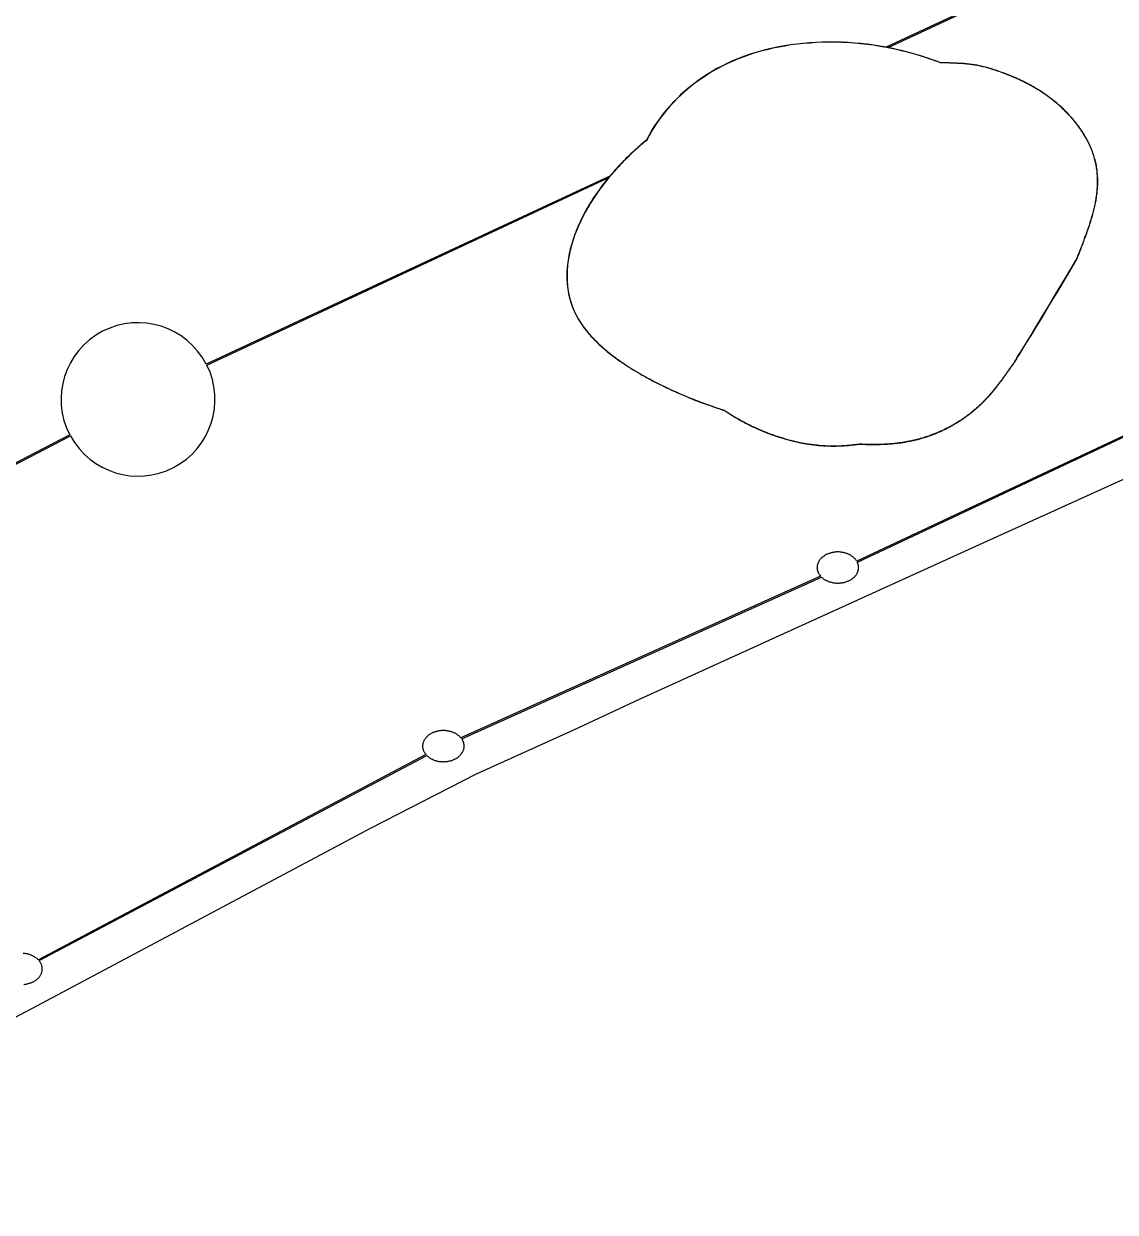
# Model space of a CAD drawing. Extents: x 12.24841 to 12.25249, y 41.79404 to 41.79717.
# Drawn here: x 12.2518731 to 12.251968, y 41.7953411 to 41.7954444 of the extents above; entities that cross this region are included whole.
import ezdxf

# ---------------------------------------------------------------- set-up
doc = ezdxf.new("R2010")
doc.units = 0
doc.layers.add('RM$', color=3, linetype='CONTINUOUS')

msp = doc.modelspace()

# ---------------------------------------------------------------- linework, layer by layer
at = {"layer": 'RM$'}
for points in [[(12.25212301, 41.79546635), (12.25201556, 41.79542598), (12.2520146, 41.79542558), (12.25195584, 41.79539894), (12.25192662, 41.79538563), (12.25192091, 41.79538297), (12.25191245, 41.79537913), (12.25190336, 41.79537447), (12.25187379, 41.79535875), (12.25184044, 41.79534106)], [(12.25197632, 41.79541212), (12.25194552, 41.79539764), (12.25194552, 41.79539764), (12.25194549, 41.79539769), (12.25194546, 41.79539773), (12.25194543, 41.79539777), (12.2519454, 41.79539781), (12.25194537, 41.79539785), (12.25194533, 41.79539789), (12.25194529, 41.79539793), (12.25194525, 41.79539796), (12.25194521, 41.795398), (12.25194517, 41.79539803), (12.25194513, 41.79539807), (12.25194508, 41.7953981), (12.25194503, 41.79539813), (12.25194498, 41.79539816), (12.25194493, 41.79539819), (12.25194488, 41.79539822), (12.25194483, 41.79539824), (12.25194478, 41.79539827), (12.25194472, 41.79539829), (12.25194467, 41.79539831), (12.25194461, 41.79539833), (12.25194455, 41.79539835), (12.25194449, 41.79539837), (12.25194443, 41.79539838), (12.25194437, 41.7953984), (12.25194431, 41.79539841), (12.25194425, 41.79539842), (12.25194419, 41.79539843), (12.25194413, 41.79539844), (12.25194406, 41.79539844), (12.251944, 41.79539845), (12.25194394, 41.79539845), (12.25194387, 41.79539845), (12.25194381, 41.79539845), (12.25194375, 41.79539845), (12.25194369, 41.79539844), (12.25194362, 41.79539844), (12.25194356, 41.79539843), (12.2519435, 41.79539842), (12.25194344, 41.79539841), (12.25194338, 41.7953984), (12.25194332, 41.79539838), (12.25194326, 41.79539837), (12.2519432, 41.79539835), (12.25194314, 41.79539833), (12.25194308, 41.79539831), (12.25194303, 41.79539829), (12.25194297, 41.79539827), (12.25194292, 41.79539825), (12.25194286, 41.79539822), (12.25194281, 41.79539819), (12.25194276, 41.79539816), (12.25194271, 41.79539814), (12.25194267, 41.7953981), (12.25194262, 41.79539807), (12.25194258, 41.79539804), (12.25194253, 41.795398), (12.25194249, 41.79539797), (12.25194245, 41.79539793), (12.25194241, 41.7953979), (12.25194238, 41.79539786), (12.25194234, 41.79539782), (12.25194231, 41.79539778), (12.25194228, 41.79539774), (12.25194225, 41.79539769), (12.25194222, 41.79539765), (12.2519422, 41.79539761), (12.25194218, 41.79539756), (12.25194216, 41.79539752), (12.25194214, 41.79539747), (12.25194212, 41.79539743), (12.25194211, 41.79539738), (12.25194209, 41.79539734), (12.25194208, 41.79539729), (12.25194208, 41.79539724), (12.25194207, 41.7953972), (12.25194207, 41.79539715), (12.25194207, 41.7953971), (12.25194207, 41.79539706), (12.25194207, 41.79539701), (12.25194207, 41.79539696), (12.25194208, 41.79539691), (12.25194209, 41.79539687), (12.2519421, 41.79539682), (12.25194212, 41.79539678), (12.25194213, 41.79539673), (12.25194215, 41.79539669), (12.25194217, 41.79539664), (12.25194219, 41.7953966), (12.25194222, 41.79539655), (12.25194225, 41.79539651), (12.25194227, 41.79539647), (12.2519423, 41.79539643), (12.25194237, 41.79539635), (12.25191112, 41.79538229), (12.25191109, 41.79538233), (12.25191105, 41.79538236), (12.25191102, 41.7953824), (12.25191098, 41.79538244), (12.25191094, 41.79538247), (12.25191089, 41.79538251), (12.25191085, 41.79538254), (12.2519108, 41.79538258), (12.25191076, 41.79538261), (12.25191071, 41.79538264), (12.25191066, 41.79538266), (12.25191061, 41.79538269), (12.25191055, 41.79538272), (12.2519105, 41.79538274), (12.25191044, 41.79538276), (12.25191039, 41.79538279), (12.25191033, 41.79538281), (12.25191027, 41.79538282), (12.25191021, 41.79538284), (12.25191015, 41.79538286), (12.25191009, 41.79538287), (12.25191003, 41.79538288), (12.25190997, 41.79538289), (12.25190991, 41.7953829), (12.25190985, 41.79538291), (12.25190979, 41.79538292), (12.25190972, 41.79538292), (12.25190966, 41.79538292), (12.2519096, 41.79538292), (12.25190953, 41.79538292), (12.25190947, 41.79538292), (12.25190941, 41.79538292), (12.25190935, 41.79538291), (12.25190928, 41.7953829), (12.25190922, 41.7953829), (12.25190916, 41.79538289), (12.2519091, 41.79538287), (12.25190904, 41.79538286), (12.25190898, 41.79538284), (12.25190892, 41.79538283), (12.25190886, 41.79538281), (12.25190881, 41.79538279), (12.25190875, 41.79538277), (12.25190869, 41.79538275), (12.25190864, 41.79538272), (12.25190859, 41.7953827), (12.25190854, 41.79538267), (12.25190849, 41.79538264), (12.25190844, 41.79538261), (12.25190839, 41.79538258), (12.25190834, 41.79538255), (12.2519083, 41.79538252), (12.25190825, 41.79538248), (12.25190821, 41.79538245), (12.25190817, 41.79538241), (12.25190814, 41.79538237), (12.2519081, 41.79538233), (12.25190806, 41.79538229), (12.25190803, 41.79538225), (12.251908, 41.79538221), (12.25190797, 41.79538217), (12.25190795, 41.79538213), (12.25190792, 41.79538208), (12.2519079, 41.79538204), (12.25190788, 41.795382), (12.25190786, 41.79538195), (12.25190784, 41.7953819), (12.25190783, 41.79538186), (12.25190782, 41.79538181), (12.25190781, 41.79538177), (12.2519078, 41.79538172), (12.25190779, 41.79538167), (12.25190779, 41.79538163), (12.25190779, 41.79538158), (12.25190779, 41.79538153), (12.25190779, 41.79538148), (12.2519078, 41.79538144), (12.2519078, 41.79538139), (12.25190781, 41.79538134), (12.25190783, 41.7953813), (12.25190784, 41.79538125), (12.25190786, 41.79538121), (12.25190787, 41.79538116), (12.25190789, 41.79538112), (12.25190792, 41.79538107), (12.25190794, 41.79538103), (12.25190797, 41.79538099), (12.251908, 41.79538094), (12.25190803, 41.7953809), (12.25190808, 41.79538084), (12.2518744, 41.795363), (12.25187436, 41.79536304), (12.25187432, 41.79536308), (12.25187428, 41.79536311), (12.25187424, 41.79536315), (12.25187419, 41.79536318), (12.25187415, 41.79536321), (12.2518741, 41.79536324), (12.25187405, 41.79536327), (12.251874, 41.7953633), (12.25187395, 41.79536333), (12.2518739, 41.79536335), (12.25187384, 41.79536338), (12.25187379, 41.7953634), (12.25187373, 41.79536342), (12.25187367, 41.79536344), (12.25187362, 41.79536346), (12.25187356, 41.79536348), (12.2518735, 41.79536349), (12.25187344, 41.79536351), (12.25187338, 41.79536352), (12.25187332, 41.79536353), (12.25187325, 41.79536354), (12.25187319, 41.79536355), (12.25187313, 41.79536355), (12.25187307, 41.79536356)], [(12.25187312, 41.79536087), (12.25187318, 41.79536087), (12.25187324, 41.79536088), (12.25187331, 41.79536089), (12.25187337, 41.7953609), (12.25187343, 41.79536091), (12.25187349, 41.79536093), (12.25187355, 41.79536094), (12.25187361, 41.79536096), (12.25187366, 41.79536098), (12.25187372, 41.795361), (12.25187378, 41.79536102), (12.25187383, 41.79536104), (12.25187389, 41.79536106), (12.25187394, 41.79536109), (12.25187399, 41.79536112), (12.25187404, 41.79536114), (12.25187409, 41.79536117), (12.25187414, 41.79536121), (12.25187418, 41.79536124), (12.25187423, 41.79536127), (12.25187427, 41.7953613), (12.25187431, 41.79536134), (12.25187435, 41.79536138), (12.25187439, 41.79536141), (12.25187443, 41.79536145), (12.25187446, 41.79536149), (12.2518745, 41.79536153), (12.25187453, 41.79536157), (12.25187455, 41.79536162), (12.25187458, 41.79536166), (12.25187461, 41.7953617), (12.25187463, 41.79536175), (12.25187465, 41.79536179), (12.25187467, 41.79536184), (12.25187468, 41.79536188), (12.2518747, 41.79536193), (12.25187471, 41.79536197), (12.25187472, 41.79536202), (12.25187473, 41.79536207), (12.25187473, 41.79536211), (12.25187474, 41.79536216), (12.25187474, 41.79536221), (12.25187474, 41.79536225), (12.25187474, 41.7953623), (12.25187473, 41.79536235), (12.25187472, 41.7953624), (12.25187471, 41.79536244), (12.2518747, 41.79536249), (12.25187469, 41.79536253), (12.25187467, 41.79536258), (12.25187465, 41.79536262), (12.25187463, 41.79536267), (12.25187461, 41.79536271), (12.25187459, 41.79536276), (12.25187456, 41.7953628), (12.25187453, 41.79536284), (12.25187447, 41.79536293), (12.25190815, 41.79538077), (12.25190815, 41.79538077), (12.25190821, 41.79538071), (12.25190825, 41.79538067), (12.25190829, 41.79538064), (12.25190833, 41.79538061), (12.25190838, 41.79538057), (12.25190843, 41.79538054), (12.25190848, 41.79538051), (12.25190853, 41.79538048), (12.25190858, 41.79538046), (12.25190863, 41.79538043), (12.25190869, 41.79538041), (12.25190874, 41.79538038), (12.2519088, 41.79538036), (12.25190885, 41.79538034), (12.25190891, 41.79538032), (12.25190897, 41.79538031), (12.25190903, 41.79538029), (12.25190909, 41.79538028), (12.25190915, 41.79538027), (12.25190921, 41.79538025), (12.25190927, 41.79538025), (12.25190934, 41.79538024), (12.2519094, 41.79538023), (12.25190946, 41.79538023), (12.25190952, 41.79538023), (12.25190959, 41.79538022), (12.25190965, 41.79538022), (12.25190971, 41.79538023), (12.25190978, 41.79538023), (12.25190984, 41.79538024), (12.2519099, 41.79538024), (12.25190996, 41.79538025), (12.25191002, 41.79538026), (12.25191008, 41.79538028), (12.25191014, 41.79538029), (12.2519102, 41.7953803), (12.25191026, 41.79538032), (12.25191032, 41.79538034), (12.25191038, 41.79538036), (12.25191043, 41.79538038), (12.25191049, 41.7953804), (12.25191054, 41.79538043), (12.2519106, 41.79538045), (12.25191065, 41.79538048), (12.2519107, 41.79538051), (12.25191075, 41.79538054), (12.2519108, 41.79538057), (12.25191084, 41.7953806), (12.25191089, 41.79538063), (12.25191093, 41.79538067), (12.25191097, 41.7953807), (12.25191101, 41.79538074), (12.25191105, 41.79538078), (12.25191108, 41.79538082), (12.25191112, 41.79538086), (12.25191115, 41.7953809), (12.25191118, 41.79538094), (12.25191121, 41.79538098), (12.25191124, 41.79538102), (12.25191126, 41.79538106), (12.25191129, 41.79538111), (12.25191131, 41.79538115), (12.25191132, 41.7953812), (12.25191134, 41.79538124), (12.25191136, 41.79538129), (12.25191137, 41.79538134), (12.25191138, 41.79538138), (12.25191139, 41.79538143), (12.25191139, 41.79538148), (12.25191139, 41.79538152), (12.2519114, 41.79538157), (12.2519114, 41.79538162), (12.25191139, 41.79538166), (12.25191139, 41.79538171), (12.25191138, 41.79538176), (12.25191137, 41.7953818), (12.25191136, 41.79538185), (12.25191134, 41.7953819), (12.25191133, 41.79538194), (12.25191131, 41.79538199), (12.25191129, 41.79538203), (12.25191127, 41.79538208), (12.25191124, 41.79538212), (12.25191122, 41.79538216), (12.25191119, 41.79538221), (12.25194244, 41.79539627), (12.25194248, 41.79539623), (12.25194253, 41.7953962), (12.25194257, 41.79539616), (12.25194261, 41.79539613), (12.25194266, 41.7953961), (12.25194271, 41.79539607), (12.25194275, 41.79539604), (12.2519428, 41.79539601), (12.25194286, 41.79539598), (12.25194291, 41.79539596), (12.25194296, 41.79539593), (12.25194302, 41.79539591), (12.25194307, 41.79539589), (12.25194313, 41.79539587), (12.25194319, 41.79539585), (12.25194325, 41.79539583), (12.25194331, 41.79539582), (12.25194337, 41.7953958), (12.25194343, 41.79539579), (12.25194349, 41.79539578), (12.25194355, 41.79539577), (12.25194361, 41.79539576), (12.25194368, 41.79539576), (12.25194374, 41.79539575), (12.2519438, 41.79539575), (12.25194386, 41.79539575), (12.25194393, 41.79539575), (12.25194399, 41.79539575), (12.25194405, 41.79539576), (12.25194412, 41.79539576), (12.25194418, 41.79539577), (12.25194424, 41.79539578), (12.2519443, 41.79539579), (12.25194436, 41.7953958), (12.25194442, 41.79539581), (12.25194448, 41.79539583), (12.25194454, 41.79539585), (12.2519446, 41.79539586), (12.25194466, 41.79539588), (12.25194471, 41.7953959), (12.25194477, 41.79539593), (12.25194482, 41.79539595), (12.25194487, 41.79539598), (12.25194493, 41.795396), (12.25194498, 41.79539603), (12.25194503, 41.79539606), (12.25194507, 41.79539609), (12.25194512, 41.79539612), (12.25194516, 41.79539616), (12.25194521, 41.79539619), (12.25194525, 41.79539623), (12.25194529, 41.79539626), (12.25194533, 41.7953963), (12.25194536, 41.79539634), (12.2519454, 41.79539638), (12.25194543, 41.79539642), (12.25194546, 41.79539646), (12.25194549, 41.7953965), (12.25194552, 41.79539655), (12.25194554, 41.79539659), (12.25194556, 41.79539663), (12.25194558, 41.79539668), (12.2519456, 41.79539672), (12.25194562, 41.79539677), (12.25194563, 41.79539681), (12.25194565, 41.79539686), (12.25194566, 41.79539691), (12.25194566, 41.79539695), (12.25194567, 41.795397), (12.25194567, 41.79539705), (12.25194567, 41.79539709), (12.25194567, 41.79539714), (12.25194567, 41.79539719), (12.25194566, 41.79539724), (12.25194566, 41.79539728), (12.25194565, 41.79539733), (12.25194564, 41.79539738), (12.25194562, 41.79539742), (12.25194561, 41.79539747), (12.25194559, 41.79539751), (12.25194557, 41.79539756), (12.25197637, 41.79541204)]]:
    msp.add_lwpolyline(points, dxfattribs=at)
for points in [[(12.25198292, 41.79545856), (12.25194807, 41.79544232), (12.25194752, 41.79544242), (12.25194697, 41.79544251), (12.25194642, 41.79544258), (12.25194586, 41.79544264), (12.2519453, 41.79544269), (12.25194474, 41.79544273), (12.25194419, 41.79544276), (12.25194363, 41.79544277), (12.25194307, 41.79544278), (12.25194252, 41.79544277), (12.25194196, 41.79544274), (12.25194141, 41.79544271), (12.25194086, 41.79544266), (12.25194032, 41.7954426), (12.25193978, 41.79544253), (12.25193925, 41.79544245), (12.25193872, 41.79544235), (12.25193819, 41.79544224), (12.25193767, 41.79544212), (12.25193716, 41.79544199), (12.25193666, 41.79544184), (12.25193616, 41.79544168), (12.25193567, 41.79544151), (12.25193519, 41.79544132), (12.25193472, 41.79544113), (12.25193426, 41.79544092), (12.25193381, 41.79544069), (12.25193337, 41.79544046), (12.25193294, 41.79544021), (12.25193252, 41.79543996), (12.25193211, 41.79543969), (12.25193171, 41.79543941), (12.25193133, 41.79543912), (12.25193095, 41.79543883), (12.25193059, 41.79543852), (12.25193024, 41.79543821), (12.2519299, 41.79543788), (12.25192957, 41.79543755), (12.25192926, 41.79543721), (12.25192896, 41.79543686), (12.25192867, 41.79543651), (12.2519284, 41.79543614), (12.25192814, 41.79543578), (12.25192789, 41.7954354), (12.25192766, 41.79543502), (12.25192744, 41.79543463), (12.25192724, 41.79543424), (12.25192709, 41.79543412), (12.25192693, 41.79543399), (12.25192678, 41.79543386), (12.25192663, 41.79543373), (12.25192649, 41.7954336), (12.25192634, 41.79543347), (12.25192619, 41.79543334), (12.25192605, 41.79543321), (12.25192591, 41.79543308), (12.25192577, 41.79543294), (12.25192563, 41.79543281), (12.25192549, 41.79543267), (12.25192535, 41.79543254), (12.25192522, 41.7954324), (12.25192508, 41.79543226), (12.25192495, 41.79543212), (12.25192482, 41.79543198), (12.25192469, 41.79543184), (12.25192456, 41.7954317), (12.25192443, 41.79543156), (12.25192431, 41.79543142), (12.25192418, 41.79543127), (12.25192406, 41.79543113), (12.25188898, 41.79541478, 1), (12.25187712, 41.79540862), (12.25179273, 41.79536476)], [(12.25179281, 41.79536468), (12.25187719, 41.79540854, 0.983463), (12.25188904, 41.7954147), (12.25192392, 41.79543096), (12.25192378, 41.79543079), (12.25192365, 41.79543063), (12.25192352, 41.79543046), (12.2519234, 41.7954303), (12.25192327, 41.79543013), (12.25192315, 41.79542996), (12.25192303, 41.79542979), (12.25192291, 41.79542962), (12.25192279, 41.79542945), (12.25192268, 41.79542928), (12.25192256, 41.79542911), (12.25192245, 41.79542894), (12.25192235, 41.79542876), (12.25192224, 41.79542859), (12.25192214, 41.79542841), (12.25192204, 41.79542824), (12.25192194, 41.79542806), (12.25192184, 41.79542788), (12.25192175, 41.7954277), (12.25192166, 41.79542752), (12.25192157, 41.79542734), (12.25192148, 41.79542716), (12.2519214, 41.79542698), (12.25192132, 41.7954268), (12.25192124, 41.79542662), (12.25192116, 41.79542644), (12.25192109, 41.79542625), (12.25192102, 41.79542607), (12.25192095, 41.79542588), (12.25192089, 41.7954257), (12.25192083, 41.79542551), (12.25192077, 41.79542532), (12.25192072, 41.79542514), (12.25192066, 41.79542495), (12.25192062, 41.79542476), (12.25192057, 41.79542457), (12.25192053, 41.79542438), (12.25192049, 41.79542419), (12.25192046, 41.795424), (12.25192043, 41.79542381), (12.2519204, 41.79542362), (12.25192038, 41.79542343), (12.25192036, 41.79542324), (12.25192034, 41.79542305), (12.25192033, 41.79542286), (12.25192032, 41.79542267), (12.25192032, 41.79542248), (12.25192032, 41.79542228), (12.25192033, 41.79542209), (12.25192034, 41.7954219), (12.25192036, 41.79542171), (12.25192038, 41.79542152), (12.2519204, 41.79542133), (12.25192043, 41.79542114), (12.25192046, 41.79542095), (12.2519205, 41.79542076), (12.25192055, 41.79542057), (12.2519206, 41.79542038), (12.25192065, 41.79542019), (12.25192072, 41.79542001), (12.25192078, 41.79541982), (12.25192085, 41.79541964), (12.25192093, 41.79541946), (12.25192101, 41.79541927), (12.2519211, 41.79541909), (12.25192119, 41.79541892), (12.25192129, 41.79541874), (12.2519214, 41.79541856), (12.25192151, 41.79541839), (12.25192162, 41.79541822), (12.25192174, 41.79541805), (12.25192187, 41.79541788), (12.25192199, 41.79541772), (12.25192213, 41.79541755), (12.25192227, 41.79541739), (12.25192241, 41.79541723), (12.25192255, 41.79541708), (12.2519227, 41.79541692), (12.25192286, 41.79541677), (12.25192301, 41.79541661), (12.25192317, 41.79541646), (12.25192333, 41.79541632), (12.2519235, 41.79541617), (12.25192367, 41.79541603), (12.25192384, 41.79541588), (12.25192401, 41.79541574), (12.25192419, 41.7954156), (12.25192437, 41.79541547), (12.25192455, 41.79541533), (12.25192473, 41.7954152), (12.25192492, 41.79541507), (12.25192511, 41.79541494), (12.2519253, 41.79541481), (12.25192549, 41.79541468), (12.25192568, 41.79541455), (12.25192588, 41.79541443), (12.25192607, 41.79541431), (12.25192627, 41.79541419), (12.25192647, 41.79541407), (12.25192667, 41.79541395), (12.25192688, 41.79541383), (12.25192708, 41.79541372), (12.25192729, 41.7954136), (12.2519275, 41.79541349), (12.25192771, 41.79541338), (12.25192792, 41.79541327), (12.25192812, 41.79541316), (12.25192833, 41.79541306), (12.25192855, 41.79541295), (12.25192876, 41.79541285), (12.25192898, 41.79541274), (12.2519292, 41.79541264), (12.25192943, 41.79541253), (12.25192965, 41.79541243), (12.25192988, 41.79541233), (12.2519301, 41.79541223), (12.25193031, 41.79541214), (12.25193052, 41.79541205), (12.25193071, 41.79541197), (12.2519309, 41.79541189), (12.25193108, 41.79541182), (12.25193126, 41.79541175), (12.25193143, 41.79541168), (12.2519316, 41.79541161), (12.25193178, 41.79541155), (12.25193195, 41.79541148), (12.25193213, 41.79541141), (12.25193231, 41.79541135), (12.2519325, 41.79541128), (12.25193268, 41.79541122), (12.25193286, 41.79541115), (12.25193305, 41.79541109), (12.25193324, 41.79541102), (12.25193342, 41.79541096), (12.25193361, 41.7954109), (12.2519338, 41.79541084), (12.25193399, 41.79541078), (12.25193407, 41.79541072), (12.25193415, 41.79541067), (12.25193423, 41.79541062), (12.25193431, 41.79541057), (12.25193439, 41.79541051), (12.25193448, 41.79541046), (12.25193456, 41.79541041), (12.25193464, 41.79541036), (12.25193473, 41.79541031), (12.25193481, 41.79541026), (12.2519349, 41.7954102), (12.25193498, 41.79541015), (12.25193507, 41.7954101), (12.25193515, 41.79541006), (12.25193524, 41.79541001), (12.25193532, 41.79540996), (12.25193541, 41.79540991), (12.2519355, 41.79540986), (12.25193558, 41.79540981), (12.25193567, 41.79540977), (12.25193576, 41.79540972), (12.25193585, 41.79540967), (12.25193594, 41.79540963), (12.25193603, 41.79540958), (12.25193612, 41.79540954), (12.25193621, 41.79540949), (12.2519363, 41.79540945), (12.25193639, 41.7954094), (12.25193648, 41.79540936), (12.25193657, 41.79540932), (12.25193666, 41.79540927), (12.25193675, 41.79540923), (12.25193685, 41.79540919), (12.25193694, 41.79540915), (12.25193703, 41.79540911), (12.25193713, 41.79540907), (12.25193722, 41.79540903), (12.25193731, 41.79540899), (12.25193741, 41.79540895), (12.2519375, 41.79540891), (12.2519376, 41.79540887), (12.25193769, 41.79540883), (12.25193779, 41.7954088), (12.25193788, 41.79540876), (12.25193798, 41.79540872), (12.25193808, 41.79540869), (12.25193818, 41.79540865), (12.25193827, 41.79540862), (12.25193837, 41.79540858), (12.25193847, 41.79540855), (12.25193857, 41.79540851), (12.25193867, 41.79540848), (12.25193876, 41.79540845), (12.25193886, 41.79540842), (12.25193896, 41.79540839), (12.25193906, 41.79540836), (12.25193916, 41.79540833), (12.25193926, 41.7954083), (12.25193936, 41.79540827), (12.25193947, 41.79540824), (12.25193957, 41.79540821), (12.25193967, 41.79540818), (12.25193977, 41.79540816), (12.25193987, 41.79540813), (12.25193998, 41.79540811), (12.25194008, 41.79540808), (12.25194018, 41.79540806), (12.25194029, 41.79540803), (12.25194039, 41.79540801), (12.25194049, 41.79540799), (12.2519406, 41.79540797), (12.2519407, 41.79540795), (12.2519408, 41.79540793), (12.25194091, 41.79540791), (12.25194101, 41.79540789), (12.25194112, 41.79540787), (12.25194123, 41.79540786), (12.25194133, 41.79540784), (12.25194144, 41.79540782), (12.25194154, 41.79540781), (12.25194165, 41.7954078), (12.25194176, 41.79540778), (12.25194186, 41.79540777), (12.25194197, 41.79540776), (12.25194208, 41.79540775), (12.25194219, 41.79540774), (12.25194229, 41.79540773), (12.2519424, 41.79540772), (12.25194251, 41.79540771), (12.25194262, 41.7954077), (12.25194273, 41.7954077), (12.25194283, 41.79540769), (12.25194294, 41.79540769), (12.25194305, 41.79540768), (12.25194316, 41.79540768), (12.25194327, 41.79540768), (12.25194337, 41.79540768), (12.25194348, 41.79540768), (12.25194359, 41.79540768), (12.2519437, 41.79540768), (12.25194381, 41.79540768), (12.25194392, 41.79540768), (12.25194402, 41.79540769), (12.25194413, 41.79540769), (12.25194424, 41.7954077), (12.25194435, 41.7954077), (12.25194446, 41.79540771), (12.25194456, 41.79540772), (12.25194467, 41.79540773), (12.25194478, 41.79540773), (12.25194489, 41.79540774), (12.25194499, 41.79540775), (12.2519451, 41.79540777), (12.25194521, 41.79540778), (12.25194532, 41.79540779), (12.25194542, 41.7954078), (12.25194553, 41.79540782), (12.25194564, 41.79540783), (12.25194574, 41.79540785), (12.25194583, 41.79540784), (12.25194592, 41.79540784), (12.25194601, 41.79540783), (12.2519461, 41.79540783), (12.25194619, 41.79540782), (12.25194628, 41.79540782), (12.25194637, 41.79540782), (12.25194646, 41.79540781), (12.25194655, 41.79540781), (12.25194664, 41.79540781), (12.25194673, 41.79540781), (12.25194682, 41.79540781), (12.25194691, 41.79540781), (12.251947, 41.79540781), (12.25194709, 41.79540781), (12.25194718, 41.79540781), (12.25194727, 41.79540781), (12.25194736, 41.79540781), (12.25194745, 41.79540781), (12.25194754, 41.79540782), (12.25194763, 41.79540782), (12.25194772, 41.79540782), (12.25194781, 41.79540783), (12.2519479, 41.79540783), (12.25194799, 41.79540784), (12.25194808, 41.79540784), (12.25194817, 41.79540785), (12.25194826, 41.79540785), (12.25194835, 41.79540786), (12.25194844, 41.79540787), (12.25194853, 41.79540788), (12.25194862, 41.79540788), (12.25194871, 41.79540789), (12.25194879, 41.7954079), (12.25194888, 41.79540791), (12.25194897, 41.79540792), (12.25194906, 41.79540793), (12.25194915, 41.79540794), (12.25194924, 41.79540796), (12.25194933, 41.79540797), (12.25194942, 41.79540798), (12.25194951, 41.79540799), (12.25194959, 41.79540801), (12.25194968, 41.79540802), (12.25194977, 41.79540804), (12.25194986, 41.79540805), (12.25194994, 41.79540807), (12.25195003, 41.79540809), (12.25195012, 41.7954081), (12.25195021, 41.79540812), (12.25195029, 41.79540814), (12.25195038, 41.79540816), (12.25195047, 41.79540818), (12.25195055, 41.7954082), (12.25195064, 41.79540822), (12.25195072, 41.79540824), (12.25195081, 41.79540826), (12.25195089, 41.79540828), (12.25195098, 41.7954083), (12.25195106, 41.79540833), (12.25195115, 41.79540835), (12.25195123, 41.79540838), (12.25195132, 41.7954084), (12.2519514, 41.79540843), (12.25195148, 41.79540845), (12.25195156, 41.79540848), (12.25195165, 41.79540851), (12.25195173, 41.79540853), (12.25195181, 41.79540856), (12.25195189, 41.79540859), (12.25195197, 41.79540862), (12.25195205, 41.79540865), (12.25195213, 41.79540868), (12.25195221, 41.79540871), (12.25195229, 41.79540874), (12.25195237, 41.79540878), (12.25195245, 41.79540881), (12.25195253, 41.79540884), (12.25195261, 41.79540887), (12.25195269, 41.79540891), (12.25195277, 41.79540894), (12.25195284, 41.79540898), (12.25195292, 41.79540901), (12.251953, 41.79540905), (12.25195307, 41.79540908), (12.25195315, 41.79540912), (12.25195322, 41.79540916), (12.2519533, 41.7954092), (12.25195337, 41.79540923), (12.25195345, 41.79540927), (12.25195352, 41.79540931), (12.25195359, 41.79540935), (12.25195367, 41.79540939), (12.25195374, 41.79540943), (12.25195381, 41.79540947), (12.25195388, 41.79540951), (12.25195395, 41.79540955), (12.25195403, 41.79540959), (12.2519541, 41.79540964), (12.25195417, 41.79540968), (12.25195424, 41.79540972), (12.25195431, 41.79540976), (12.25195437, 41.79540981), (12.25195444, 41.79540985), (12.25195451, 41.79540989), (12.25195458, 41.79540994), (12.25195465, 41.79540998), (12.25195471, 41.79541003), (12.25195478, 41.79541007), (12.25195485, 41.79541012), (12.25195491, 41.79541017), (12.25195498, 41.79541021), (12.25195504, 41.79541026), (12.25195511, 41.79541031), (12.25195517, 41.79541036), (12.25195523, 41.7954104), (12.2519553, 41.79541045), (12.25195536, 41.7954105), (12.25195542, 41.79541055), (12.25195548, 41.7954106), (12.25195555, 41.79541065), (12.25195561, 41.7954107), (12.25195567, 41.79541075), (12.25195573, 41.7954108), (12.25195579, 41.79541085), (12.25195585, 41.7954109), (12.25195591, 41.79541095), (12.25195596, 41.795411), (12.25195602, 41.79541105), (12.25195608, 41.7954111), (12.25195614, 41.79541116), (12.25195619, 41.79541121), (12.25195625, 41.79541126), (12.25195631, 41.79541131), (12.25195636, 41.79541137), (12.25195642, 41.79541142), (12.25195647, 41.79541147), (12.25195653, 41.79541153), (12.25195658, 41.79541158), (12.25195663, 41.79541164), (12.25195669, 41.79541169), (12.25195674, 41.79541175), (12.25195679, 41.7954118), (12.25195684, 41.79541186), (12.25195689, 41.79541191), (12.25195694, 41.79541197), (12.25195699, 41.79541202), (12.25195704, 41.79541208), (12.25195709, 41.79541214), (12.25195714, 41.79541219), (12.25195719, 41.79541225), (12.25195724, 41.79541231), (12.25195729, 41.79541236), (12.25195734, 41.79541242), (12.25195739, 41.79541248), (12.25195743, 41.79541254), (12.25195748, 41.79541259), (12.25195753, 41.79541265), (12.25195757, 41.79541271), (12.25195762, 41.79541277), (12.25195767, 41.79541282), (12.25195771, 41.79541288), (12.25195776, 41.79541294), (12.2519578, 41.795413), (12.25195785, 41.79541306), (12.25195789, 41.79541312), (12.25195793, 41.79541317), (12.25195798, 41.79541323), (12.25195802, 41.79541329), (12.25195807, 41.79541335), (12.25195811, 41.79541341), (12.25195815, 41.79541347), (12.2519582, 41.79541353), (12.25195824, 41.79541359), (12.25195828, 41.79541365), (12.25195833, 41.79541371), (12.25195837, 41.79541377), (12.25195841, 41.79541383), (12.25195845, 41.79541388), (12.2519585, 41.79541394), (12.25195854, 41.795414), (12.25195858, 41.79541406), (12.25195862, 41.79541412), (12.25195867, 41.79541418), (12.25195871, 41.79541424), (12.25195875, 41.7954143), (12.25195879, 41.79541436), (12.25195883, 41.79541442), (12.25195888, 41.79541448), (12.25195892, 41.79541454), (12.25195896, 41.7954146), (12.251959, 41.79541466), (12.25195905, 41.79541472), (12.25195909, 41.79541478), (12.25195913, 41.79541484), (12.25195917, 41.7954149), (12.25195921, 41.79541496), (12.25195926, 41.79541502), (12.2519593, 41.79541508), (12.25195934, 41.79541514), (12.25195937, 41.7954152), (12.2519594, 41.79541526), (12.25195943, 41.79541533), (12.25195958, 41.79541555), (12.25195977, 41.79541584), (12.25196, 41.79541622), (12.2519603, 41.7954167), (12.25196066, 41.79541729), (12.25196109, 41.795418), (12.25196161, 41.79541885), (12.25196221, 41.79541986), (12.25196291, 41.79542103), (12.25196371, 41.79542238), (12.25196463, 41.79542392), (12.25196467, 41.79542404), (12.25196472, 41.79542416), (12.25196477, 41.79542427), (12.25196481, 41.79542439), (12.25196486, 41.79542451), (12.2519649, 41.79542463), (12.25196495, 41.79542474), (12.251965, 41.79542486), (12.25196504, 41.79542498), (12.25196509, 41.79542509), (12.25196513, 41.79542521), (12.25196518, 41.79542533), (12.25196522, 41.79542544), (12.25196527, 41.79542556), (12.25196531, 41.79542568), (12.25196535, 41.7954258), (12.2519654, 41.79542591), (12.25196544, 41.79542603), (12.25196548, 41.79542615), (12.25196553, 41.79542627), (12.25196557, 41.79542638), (12.25196561, 41.7954265), (12.25196565, 41.79542662), (12.25196569, 41.79542674), (12.25196573, 41.79542686), (12.25196577, 41.79542698), (12.2519658, 41.7954271), (12.25196584, 41.79542722), (12.25196588, 41.79542734), (12.25196591, 41.79542746), (12.25196595, 41.79542758), (12.25196598, 41.7954277), (12.25196602, 41.79542782), (12.25196605, 41.79542794), (12.25196608, 41.79542806), (12.25196611, 41.79542818), (12.25196614, 41.7954283), (12.25196617, 41.79542842), (12.2519662, 41.79542854), (12.25196622, 41.79542866), (12.25196625, 41.79542878), (12.25196627, 41.7954289), (12.25196629, 41.79542902), (12.25196631, 41.79542914), (12.25196633, 41.79542927), (12.25196635, 41.79542939), (12.25196637, 41.79542951), (12.25196638, 41.79542963), (12.2519664, 41.79542975), (12.25196641, 41.79542987), (12.25196642, 41.79542999), (12.25196643, 41.79543012), (12.25196644, 41.79543024), (12.25196644, 41.79543036), (12.25196645, 41.79543048), (12.25196645, 41.7954306), (12.25196645, 41.79543073), (12.25196645, 41.79543085), (12.25196644, 41.79543097), (12.25196644, 41.79543109), (12.25196643, 41.79543121), (12.25196642, 41.79543134), (12.25196641, 41.79543146), (12.2519664, 41.79543158), (12.25196638, 41.7954317), (12.25196636, 41.79543182), (12.25196634, 41.79543194), (12.25196632, 41.79543206), (12.2519663, 41.79543218), (12.25196627, 41.7954323), (12.25196624, 41.79543242), (12.25196621, 41.79543254), (12.25196618, 41.79543266), (12.25196615, 41.79543278), (12.25196611, 41.7954329), (12.25196607, 41.79543302), (12.25196603, 41.79543314), (12.25196599, 41.79543325), (12.25196594, 41.79543337), (12.2519659, 41.79543349), (12.25196585, 41.79543361), (12.2519658, 41.79543372), (12.25196574, 41.79543384), (12.25196569, 41.79543395), (12.25196563, 41.79543407), (12.25196557, 41.79543418), (12.25196551, 41.7954343), (12.25196545, 41.79543441), (12.25196539, 41.79543452), (12.25196532, 41.79543464), (12.25196526, 41.79543475), (12.25196519, 41.79543486), (12.25196512, 41.79543497), (12.25196505, 41.79543508), (12.25196497, 41.79543519), (12.2519649, 41.7954353), (12.25196482, 41.7954354), (12.25196474, 41.79543551), (12.25196466, 41.79543562), (12.25196458, 41.79543572), (12.25196449, 41.79543583), (12.25196441, 41.79543593), (12.25196432, 41.79543604), (12.25196423, 41.79543614), (12.25196415, 41.79543624), (12.25196405, 41.79543634), (12.25196396, 41.79543644), (12.25196387, 41.79543654), (12.25196377, 41.79543664), (12.25196367, 41.79543674), (12.25196358, 41.79543684), (12.25196348, 41.79543694), (12.25196337, 41.79543703), (12.25196327, 41.79543713), (12.25196317, 41.79543722), (12.25196306, 41.79543731), (12.25196296, 41.79543741), (12.25196285, 41.7954375), (12.25196274, 41.79543759), (12.25196263, 41.79543768), (12.25196252, 41.79543776), (12.2519624, 41.79543785), (12.25196229, 41.79543794), (12.25196217, 41.79543802), (12.25196206, 41.79543811), (12.25196194, 41.79543819), (12.25196182, 41.79543828), (12.2519617, 41.79543836), (12.25196158, 41.79543844), (12.25196145, 41.79543852), (12.25196133, 41.7954386), (12.2519612, 41.79543867), (12.25196108, 41.79543875), (12.25196095, 41.79543883), (12.25196082, 41.7954389), (12.25196069, 41.79543898), (12.25196056, 41.79543905), (12.25196042, 41.79543912), (12.25196029, 41.79543919), (12.25196016, 41.79543926), (12.25196002, 41.79543933), (12.25195989, 41.79543939), (12.25195975, 41.79543946), (12.25195961, 41.79543952), (12.25195947, 41.79543959), (12.25195933, 41.79543965), (12.25195919, 41.79543971), (12.25195905, 41.79543977), (12.25195891, 41.79543983), (12.25195876, 41.79543989), (12.25195862, 41.79543995), (12.25195847, 41.79544), (12.25195833, 41.79544006), (12.25195818, 41.79544011), (12.25195804, 41.79544016), (12.25195789, 41.79544022), (12.25195774, 41.79544027), (12.25195759, 41.79544032), (12.25195744, 41.79544037), (12.25195729, 41.79544041), (12.25195714, 41.79544046), (12.25195699, 41.79544051), (12.25195684, 41.79544055), (12.25195668, 41.79544059), (12.25195651, 41.79544063), (12.25195634, 41.79544067), (12.25195616, 41.79544071), (12.25195597, 41.79544075), (12.25195577, 41.79544078), (12.25195555, 41.79544081), (12.25195532, 41.79544084), (12.25195508, 41.79544087), (12.25195481, 41.7954409), (12.25195453, 41.79544092), (12.25195423, 41.79544094), (12.25195391, 41.79544095), (12.25195356, 41.79544097), (12.25195319, 41.79544098), (12.2519528, 41.79544098), (12.2519524, 41.79544113), (12.25195199, 41.79544127), (12.25195159, 41.79544141), (12.25195118, 41.79544154), (12.25195077, 41.79544167), (12.25195035, 41.79544179), (12.25194993, 41.7954419), (12.25194951, 41.79544201), (12.25194909, 41.79544211), (12.25194866, 41.7954422), (12.25194824, 41.79544229), (12.25198296, 41.79545847)]]:
    msp.add_lwpolyline(points, format="xyb", dxfattribs=at)
msp.add_lwpolyline([(12.25194809, 41.79544231), (12.25194754, 41.7954424), (12.25194698, 41.79544249), (12.25194643, 41.79544257), (12.25194587, 41.79544263), (12.25194532, 41.79544268), (12.25194476, 41.79544272), (12.2519442, 41.79544274), (12.25194364, 41.79544276), (12.25194308, 41.79544276), (12.25194253, 41.79544275), (12.25194198, 41.79544273), (12.25194143, 41.79544269), (12.25194088, 41.79544265), (12.25194033, 41.79544259), (12.25193979, 41.79544252), (12.25193926, 41.79544243), (12.25193873, 41.79544234), (12.25193821, 41.79544223), (12.25193769, 41.79544211), (12.25193718, 41.79544197), (12.25193667, 41.79544183), (12.25193618, 41.79544167), (12.25193569, 41.79544149), (12.25193521, 41.79544131), (12.25193474, 41.79544111), (12.25193428, 41.7954409), (12.25193383, 41.79544068), (12.25193339, 41.79544044), (12.25193296, 41.7954402), (12.25193254, 41.79543994), (12.25193213, 41.79543967), (12.25193173, 41.7954394), (12.25193134, 41.79543911), (12.25193097, 41.79543881), (12.2519306, 41.79543851), (12.25193025, 41.79543819), (12.25192991, 41.79543787), (12.25192958, 41.79543753), (12.25192927, 41.79543719), (12.25192897, 41.79543685), (12.25192868, 41.79543649), (12.25192841, 41.79543613), (12.25192803, 41.79543557), (12.25192779, 41.7954352), (12.25192767, 41.79543501), (12.25192756, 41.79543481), (12.25192746, 41.79543462), (12.25192732, 41.79543435), (12.25192725, 41.79543423), (12.25192695, 41.79543398), (12.25192665, 41.79543372), (12.2519265, 41.79543359), (12.25192635, 41.79543346), (12.25192621, 41.79543333), (12.25192606, 41.79543319), (12.25192592, 41.79543306), (12.25192578, 41.79543293), (12.25192564, 41.79543279), (12.2519255, 41.79543266), (12.25192536, 41.79543252), (12.25192523, 41.79543238), (12.25192509, 41.79543225), (12.25192496, 41.79543211), (12.25192483, 41.79543197), (12.2519247, 41.79543183), (12.25192457, 41.79543169), (12.25192445, 41.79543154), (12.25192432, 41.7954314), (12.2519242, 41.79543126), (12.25192407, 41.79543111), (12.2519238, 41.79543078), (12.25192367, 41.79543061), (12.25192354, 41.79543045), (12.25192341, 41.79543028), (12.25192328, 41.79543011), (12.25192316, 41.79542995), (12.25192304, 41.79542978), (12.25192292, 41.79542961), (12.2519228, 41.79542944), (12.25192269, 41.79542927), (12.25192258, 41.79542909), (12.25192247, 41.79542892), (12.25192236, 41.79542875), (12.25192225, 41.79542857), (12.25192215, 41.7954284), (12.25192205, 41.79542822), (12.25192195, 41.79542804), (12.25192185, 41.79542787), (12.25192176, 41.79542769), (12.25192167, 41.79542751), (12.25192158, 41.79542733), (12.2519215, 41.79542715), (12.25192141, 41.79542697), (12.25192133, 41.79542679), (12.25192125, 41.7954266), (12.25192118, 41.79542642), (12.2519211, 41.79542624), (12.25192103, 41.79542605), (12.25192097, 41.79542587), (12.2519209, 41.79542568), (12.25192084, 41.7954255), (12.25192078, 41.79542531), (12.25192073, 41.79542512), (12.25192068, 41.79542493), (12.25192063, 41.79542475), (12.25192059, 41.79542456), (12.25192054, 41.79542437), (12.25192051, 41.79542418), (12.25192047, 41.79542399), (12.25192044, 41.7954238), (12.25192041, 41.79542361), (12.25192039, 41.79542342), (12.25192037, 41.79542323), (12.25192036, 41.79542303), (12.25192034, 41.79542284), (12.25192034, 41.79542265), (12.25192034, 41.79542246), (12.25192034, 41.79542227), (12.25192034, 41.79542208), (12.25192035, 41.79542189), (12.25192037, 41.79542169), (12.25192039, 41.7954215), (12.25192041, 41.79542131), (12.25192044, 41.79542112), (12.25192048, 41.79542093), (12.25192052, 41.79542074), (12.25192056, 41.79542055), (12.25192061, 41.79542037), (12.25192067, 41.79542018), (12.25192073, 41.79541999), (12.25192079, 41.79541981), (12.25192087, 41.79541962), (12.25192094, 41.79541944), (12.25192103, 41.79541926), (12.25192111, 41.79541908), (12.25192121, 41.7954189), (12.25192131, 41.79541872), (12.25192141, 41.79541855), (12.25192152, 41.79541838), (12.25192163, 41.79541821), (12.25192175, 41.79541804), (12.25192188, 41.79541787), (12.25192201, 41.7954177), (12.25192214, 41.79541754), (12.25192228, 41.79541738), (12.25192242, 41.79541722), (12.25192257, 41.79541706), (12.25192272, 41.7954169), (12.25192287, 41.79541675), (12.25192302, 41.7954166), (12.25192318, 41.79541645), (12.25192335, 41.7954163), (12.25192351, 41.79541616), (12.25192368, 41.79541601), (12.25192385, 41.79541587), (12.25192403, 41.79541573), (12.2519242, 41.79541559), (12.25192438, 41.79541545), (12.25192456, 41.79541532), (12.25192475, 41.79541518), (12.25192493, 41.79541505), (12.25192512, 41.79541492), (12.25192531, 41.79541479), (12.2519255, 41.79541466), (12.25192569, 41.79541454), (12.25192589, 41.79541442), (12.25192609, 41.79541429), (12.25192629, 41.79541417), (12.25192649, 41.79541405), (12.25192669, 41.79541393), (12.25192689, 41.79541382), (12.2519271, 41.7954137), (12.2519273, 41.79541359), (12.25192751, 41.79541348), (12.25192772, 41.79541336), (12.25192793, 41.79541325), (12.25192814, 41.79541315), (12.25192835, 41.79541304), (12.25192856, 41.79541294), (12.25192877, 41.79541283), (12.25192899, 41.79541273), (12.25192921, 41.79541262), (12.25192944, 41.79541252), (12.25192967, 41.79541242), (12.25192989, 41.79541232), (12.25193011, 41.79541222), (12.25193032, 41.79541213), (12.25193053, 41.79541204), (12.25193073, 41.79541196), (12.25193091, 41.79541188), (12.25193109, 41.7954118), (12.25193127, 41.79541173), (12.25193144, 41.79541166), (12.25193162, 41.7954116), (12.25193179, 41.79541153), (12.25193197, 41.79541146), (12.25193215, 41.7954114), (12.25193233, 41.79541133), (12.25193251, 41.79541127), (12.25193269, 41.7954112), (12.25193288, 41.79541114), (12.25193306, 41.79541107), (12.25193325, 41.79541101), (12.25193344, 41.79541095), (12.25193362, 41.79541088), (12.25193381, 41.79541082), (12.251934, 41.79541076), (12.25193408, 41.79541071), (12.25193416, 41.79541066), (12.25193424, 41.7954106), (12.25193433, 41.79541055), (12.25193441, 41.7954105), (12.25193449, 41.79541045), (12.25193457, 41.79541039), (12.25193466, 41.79541034), (12.25193474, 41.79541029), (12.25193482, 41.79541024), (12.25193491, 41.79541019), (12.25193499, 41.79541014), (12.25193508, 41.79541009), (12.25193516, 41.79541004), (12.25193525, 41.79540999), (12.25193534, 41.79540994), (12.25193542, 41.79540989), (12.25193551, 41.79540985), (12.2519356, 41.7954098), (12.25193569, 41.79540975), (12.25193577, 41.79540971), (12.25193586, 41.79540966), (12.25193595, 41.79540961), (12.25193604, 41.79540957), (12.25193613, 41.79540952), (12.25193622, 41.79540948), (12.25193631, 41.79540943), (12.2519364, 41.79540939), (12.25193649, 41.79540934), (12.25193658, 41.7954093), (12.25193668, 41.79540926), (12.25193677, 41.79540922), (12.25193686, 41.79540917), (12.25193695, 41.79540913), (12.25193705, 41.79540909), (12.25193714, 41.79540905), (12.25193723, 41.79540901), (12.25193733, 41.79540897), (12.25193742, 41.79540893), (12.25193752, 41.79540889), (12.25193761, 41.79540886), (12.25193771, 41.79540882), (12.2519378, 41.79540878), (12.2519379, 41.79540874), (12.25193799, 41.79540871), (12.25193809, 41.79540867), (12.25193819, 41.79540864), (12.25193829, 41.7954086), (12.25193838, 41.79540857), (12.25193848, 41.79540853), (12.25193858, 41.7954085), (12.25193868, 41.79540847), (12.25193878, 41.79540843), (12.25193888, 41.7954084), (12.25193898, 41.79540837), (12.25193908, 41.79540834), (12.25193918, 41.79540831), (12.25193928, 41.79540828), (12.25193938, 41.79540825), (12.25193948, 41.79540822), (12.25193958, 41.7954082), (12.25193968, 41.79540817), (12.25193979, 41.79540814), (12.25193989, 41.79540812), (12.25193999, 41.79540809), (12.25194009, 41.79540807), (12.2519402, 41.79540804), (12.2519403, 41.79540802), (12.2519404, 41.795408), (12.25194051, 41.79540798), (12.25194061, 41.79540795), (12.25194071, 41.79540793), (12.25194082, 41.79540791), (12.25194092, 41.79540789), (12.25194103, 41.79540788), (12.25194113, 41.79540786), (12.25194124, 41.79540784), (12.25194134, 41.79540782), (12.25194145, 41.79540781), (12.25194156, 41.79540779), (12.25194166, 41.79540778), (12.25194177, 41.79540777), (12.25194188, 41.79540775), (12.25194198, 41.79540774), (12.25194209, 41.79540773), (12.2519422, 41.79540772), (12.25194231, 41.79540771), (12.25194241, 41.7954077), (12.25194252, 41.7954077), (12.25194263, 41.79540769), (12.25194274, 41.79540768), (12.25194285, 41.79540768), (12.25194295, 41.79540767), (12.25194306, 41.79540767), (12.25194317, 41.79540767), (12.25194328, 41.79540766), (12.25194339, 41.79540766), (12.2519435, 41.79540766), (12.2519436, 41.79540766), (12.25194371, 41.79540766), (12.25194382, 41.79540767), (12.25194393, 41.79540767), (12.25194404, 41.79540767), (12.25194414, 41.79540768), (12.25194425, 41.79540768), (12.25194436, 41.79540769), (12.25194447, 41.7954077), (12.25194458, 41.7954077), (12.25194468, 41.79540771), (12.25194479, 41.79540772), (12.2519449, 41.79540773), (12.25194501, 41.79540774), (12.25194511, 41.79540775), (12.25194522, 41.79540776), (12.25194533, 41.79540777), (12.25194544, 41.79540779), (12.25194554, 41.7954078), (12.25194565, 41.79540782), (12.25194576, 41.79540783), (12.25194585, 41.79540783), (12.25194594, 41.79540782), (12.25194603, 41.79540782), (12.25194612, 41.79540781), (12.25194621, 41.79540781), (12.2519463, 41.7954078), (12.25194639, 41.7954078), (12.25194648, 41.7954078), (12.25194656, 41.7954078), (12.25194665, 41.7954078), (12.25194674, 41.79540779), (12.25194683, 41.79540779), (12.25194692, 41.79540779), (12.25194701, 41.79540779), (12.2519471, 41.79540779), (12.25194719, 41.79540779), (12.25194728, 41.7954078), (12.25194737, 41.7954078), (12.25194746, 41.7954078), (12.25194755, 41.7954078), (12.25194764, 41.79540781), (12.25194773, 41.79540781), (12.25194782, 41.79540781), (12.25194791, 41.79540782), (12.251948, 41.79540782), (12.25194809, 41.79540783), (12.25194818, 41.79540783), (12.25194827, 41.79540784), (12.25194836, 41.79540785), (12.25194845, 41.79540785), (12.25194854, 41.79540786), (12.25194863, 41.79540787), (12.25194872, 41.79540788), (12.25194881, 41.79540789), (12.2519489, 41.7954079), (12.25194899, 41.79540791), (12.25194908, 41.79540792), (12.25194916, 41.79540793), (12.25194925, 41.79540794), (12.25194934, 41.79540795), (12.25194943, 41.79540797), (12.25194952, 41.79540798), (12.25194961, 41.79540799), (12.25194969, 41.79540801), (12.25194978, 41.79540802), (12.25194987, 41.79540804), (12.25194996, 41.79540805), (12.25195005, 41.79540807), (12.25195013, 41.79540809), (12.25195022, 41.79540811), (12.25195031, 41.79540812), (12.25195039, 41.79540814), (12.25195048, 41.79540816), (12.25195057, 41.79540818), (12.25195065, 41.7954082), (12.25195074, 41.79540822), (12.25195082, 41.79540824), (12.25195091, 41.79540827), (12.25195099, 41.79540829), (12.25195108, 41.79540831), (12.25195116, 41.79540834), (12.25195125, 41.79540836), (12.25195133, 41.79540839), (12.25195141, 41.79540841), (12.2519515, 41.79540844), (12.25195158, 41.79540846), (12.25195166, 41.79540849), (12.25195174, 41.79540852), (12.25195182, 41.79540855), (12.25195191, 41.79540858), (12.25195199, 41.79540861), (12.25195207, 41.79540864), (12.25195215, 41.79540867), (12.25195223, 41.7954087), (12.25195231, 41.79540873), (12.25195239, 41.79540876), (12.25195247, 41.79540879), (12.25195254, 41.79540883), (12.25195262, 41.79540886), (12.2519527, 41.79540889), (12.25195278, 41.79540893), (12.25195286, 41.79540896), (12.25195293, 41.795409), (12.25195301, 41.79540903), (12.25195309, 41.79540907), (12.25195316, 41.79540911), (12.25195324, 41.79540914), (12.25195331, 41.79540918), (12.25195339, 41.79540922), (12.25195346, 41.79540926), (12.25195353, 41.7954093), (12.25195361, 41.79540933), (12.25195368, 41.79540937), (12.25195375, 41.79540941), (12.25195383, 41.79540945), (12.2519539, 41.7954095), (12.25195397, 41.79540954), (12.25195404, 41.79540958), (12.25195411, 41.79540962), (12.25195418, 41.79540966), (12.25195425, 41.79540971), (12.25195432, 41.79540975), (12.25195439, 41.79540979), (12.25195446, 41.79540984), (12.25195453, 41.79540988), (12.25195459, 41.79540992), (12.25195466, 41.79540997), (12.25195473, 41.79541001), (12.25195479, 41.79541006), (12.25195486, 41.79541011), (12.25195493, 41.79541015), (12.25195499, 41.7954102), (12.25195506, 41.79541025), (12.25195512, 41.79541029), (12.25195518, 41.79541034), (12.25195525, 41.79541039), (12.25195531, 41.79541044), (12.25195537, 41.79541048), (12.25195544, 41.79541053), (12.2519555, 41.79541058), (12.25195556, 41.79541063), (12.25195562, 41.79541068), (12.25195568, 41.79541073), (12.25195574, 41.79541078), (12.2519558, 41.79541083), (12.25195586, 41.79541088), (12.25195592, 41.79541093), (12.25195598, 41.79541099), (12.25195604, 41.79541104), (12.25195609, 41.79541109), (12.25195615, 41.79541114), (12.25195621, 41.79541119), (12.25195626, 41.79541125), (12.25195632, 41.7954113), (12.25195638, 41.79541135), (12.25195643, 41.79541141), (12.25195649, 41.79541146), (12.25195654, 41.79541151), (12.25195659, 41.79541157), (12.25195665, 41.79541162), (12.2519567, 41.79541168), (12.25195675, 41.79541173), (12.2519568, 41.79541179), (12.25195686, 41.79541184), (12.25195691, 41.7954119), (12.25195696, 41.79541195), (12.25195701, 41.79541201), (12.25195706, 41.79541206), (12.25195711, 41.79541212), (12.25195716, 41.79541218), (12.25195721, 41.79541223), (12.25195725, 41.79541229), (12.2519573, 41.79541235), (12.25195735, 41.79541241), (12.2519574, 41.79541246), (12.25195745, 41.79541252), (12.25195749, 41.79541258), (12.25195754, 41.79541264), (12.25195759, 41.79541269), (12.25195763, 41.79541275), (12.25195768, 41.79541281), (12.25195772, 41.79541287), (12.25195777, 41.79541293), (12.25195781, 41.79541298), (12.25195786, 41.79541304), (12.2519579, 41.7954131), (12.25195795, 41.79541316), (12.25195799, 41.79541322), (12.25195804, 41.79541328), (12.25195808, 41.79541334), (12.25195812, 41.7954134), (12.25195817, 41.79541345), (12.25195821, 41.79541351), (12.25195825, 41.79541357), (12.2519583, 41.79541363), (12.25195834, 41.79541369), (12.25195838, 41.79541375), (12.25195843, 41.79541381), (12.25195847, 41.79541387), (12.25195851, 41.79541393), (12.25195855, 41.79541399), (12.2519586, 41.79541405), (12.25195864, 41.79541411), (12.25195868, 41.79541417), (12.25195872, 41.79541423), (12.25195876, 41.79541429), (12.25195881, 41.79541435), (12.25195885, 41.79541441), (12.25195889, 41.79541447), (12.25195893, 41.79541453), (12.25195897, 41.79541459), (12.25195902, 41.79541464), (12.25195906, 41.7954147), (12.2519591, 41.79541476), (12.25195914, 41.79541482), (12.25195919, 41.79541488), (12.25195923, 41.79541494), (12.25195927, 41.795415), (12.25195931, 41.79541506), (12.25195935, 41.79541512), (12.25195939, 41.79541519), (12.25195942, 41.79541525), (12.25195944, 41.79541532), (12.25195959, 41.79541554), (12.25195978, 41.79541583), (12.25196002, 41.79541621), (12.25196031, 41.79541668), (12.25196067, 41.79541727), (12.25196111, 41.79541798), (12.25196162, 41.79541884), (12.25196222, 41.79541984), (12.25196292, 41.79542101), (12.25196373, 41.79542237), (12.25196464, 41.79542391), (12.25196469, 41.79542403), (12.25196473, 41.79542414), (12.25196478, 41.79542426), (12.25196483, 41.79542438), (12.25196487, 41.79542449), (12.25196492, 41.79542461), (12.25196496, 41.79542473), (12.25196501, 41.79542484), (12.25196506, 41.79542496), (12.2519651, 41.79542508), (12.25196515, 41.79542519), (12.25196519, 41.79542531), (12.25196524, 41.79542543), (12.25196528, 41.79542555), (12.25196532, 41.79542566), (12.25196537, 41.79542578), (12.25196541, 41.7954259), (12.25196545, 41.79542602), (12.2519655, 41.79542613), (12.25196554, 41.79542625), (12.25196558, 41.79542637), (12.25196562, 41.79542649), (12.25196566, 41.79542661), (12.2519657, 41.79542672), (12.25196574, 41.79542684), (12.25196578, 41.79542696), (12.25196582, 41.79542708), (12.25196586, 41.7954272), (12.25196589, 41.79542732), (12.25196593, 41.79542744), (12.25196596, 41.79542756), (12.251966, 41.79542768), (12.25196603, 41.7954278), (12.25196606, 41.79542792), (12.25196609, 41.79542804), (12.25196612, 41.79542816), (12.25196615, 41.79542828), (12.25196618, 41.7954284), (12.25196621, 41.79542852), (12.25196623, 41.79542865), (12.25196626, 41.79542877), (12.25196628, 41.79542889), (12.25196631, 41.79542901), (12.25196633, 41.79542913), (12.25196635, 41.79542925), (12.25196636, 41.79542937), (12.25196638, 41.79542949), (12.2519664, 41.79542961), (12.25196641, 41.79542974), (12.25196642, 41.79542986), (12.25196643, 41.79542998), (12.25196644, 41.7954301), (12.25196645, 41.79543022), (12.25196646, 41.79543034), (12.25196646, 41.79543047), (12.25196646, 41.79543059), (12.25196646, 41.79543071), (12.25196646, 41.79543083), (12.25196646, 41.79543095), (12.25196645, 41.79543108), (12.25196645, 41.7954312), (12.25196644, 41.79543132), (12.25196642, 41.79543144), (12.25196641, 41.79543156), (12.2519664, 41.79543169), (12.25196638, 41.79543181), (12.25196636, 41.79543193), (12.25196634, 41.79543205), (12.25196631, 41.79543217), (12.25196628, 41.79543229), (12.25196626, 41.79543241), (12.25196623, 41.79543253), (12.25196619, 41.79543265), (12.25196616, 41.79543277), (12.25196612, 41.79543288), (12.25196608, 41.795433), (12.25196604, 41.79543312), (12.251966, 41.79543324), (12.25196596, 41.79543336), (12.25196591, 41.79543347), (12.25196586, 41.79543359), (12.25196581, 41.79543371), (12.25196576, 41.79543382), (12.2519657, 41.79543394), (12.25196565, 41.79543405), (12.25196559, 41.79543417), (12.25196553, 41.79543428), (12.25196547, 41.7954344), (12.2519654, 41.79543451), (12.25196534, 41.79543462), (12.25196527, 41.79543473), (12.2519652, 41.79543484), (12.25196513, 41.79543495), (12.25196506, 41.79543506), (12.25196498, 41.79543517), (12.25196491, 41.79543528), (12.25196483, 41.79543539), (12.25196475, 41.7954355), (12.25196467, 41.7954356), (12.25196459, 41.79543571), (12.25196451, 41.79543581), (12.25196442, 41.79543592), (12.25196434, 41.79543602), (12.25196425, 41.79543613), (12.25196416, 41.79543623), (12.25196407, 41.79543633), (12.25196397, 41.79543643), (12.25196388, 41.79543653), (12.25196378, 41.79543663), (12.25196369, 41.79543673), (12.25196359, 41.79543682), (12.25196349, 41.79543692), (12.25196339, 41.79543702), (12.25196329, 41.79543711), (12.25196318, 41.79543721), (12.25196308, 41.7954373), (12.25196297, 41.79543739), (12.25196286, 41.79543748), (12.25196275, 41.79543757), (12.25196264, 41.79543766), (12.25196253, 41.79543775), (12.25196242, 41.79543784), (12.2519623, 41.79543792), (12.25196219, 41.79543801), (12.25196207, 41.79543809), (12.25196195, 41.79543818), (12.25196183, 41.79543826), (12.25196171, 41.79543834), (12.25196159, 41.79543842), (12.25196147, 41.7954385), (12.25196134, 41.79543858), (12.25196122, 41.79543866), (12.25196109, 41.79543874), (12.25196096, 41.79543881), (12.25196083, 41.79543889), (12.2519607, 41.79543896), (12.25196057, 41.79543903), (12.25196044, 41.7954391), (12.2519603, 41.79543917), (12.25196017, 41.79543924), (12.25196004, 41.79543931), (12.2519599, 41.79543938), (12.25195976, 41.79543944), (12.25195962, 41.79543951), (12.25195948, 41.79543957), (12.25195934, 41.79543963), (12.2519592, 41.7954397), (12.25195906, 41.79543976), (12.25195892, 41.79543982), (12.25195878, 41.79543987), (12.25195863, 41.79543993), (12.25195849, 41.79543999), (12.25195834, 41.79544004), (12.2519582, 41.7954401), (12.25195805, 41.79544015), (12.2519579, 41.7954402), (12.25195775, 41.79544025), (12.25195761, 41.7954403), (12.25195746, 41.79544035), (12.25195731, 41.7954404), (12.25195716, 41.79544044), (12.251957, 41.79544049), (12.25195685, 41.79544053), (12.25195669, 41.79544058), (12.25195652, 41.79544062), (12.25195635, 41.79544066), (12.25195617, 41.7954407), (12.25195598, 41.79544073), (12.25195578, 41.79544077), (12.25195556, 41.7954408), (12.25195533, 41.79544083), (12.25195509, 41.79544086), (12.25195483, 41.79544088), (12.25195455, 41.7954409), (12.25195424, 41.79544092), (12.25195392, 41.79544094), (12.25195358, 41.79544095), (12.25195321, 41.79544096), (12.25195281, 41.79544097), (12.25195241, 41.79544112), (12.25195201, 41.79544126), (12.2519516, 41.7954414), (12.25195119, 41.79544153), (12.25195078, 41.79544165), (12.25195036, 41.79544177), (12.25194995, 41.79544189), (12.25194953, 41.79544199), (12.2519491, 41.79544209), (12.25194868, 41.79544219), (12.25194825, 41.79544228)], close=True, dxfattribs=at)

doc.saveas('drawing.dxf')
